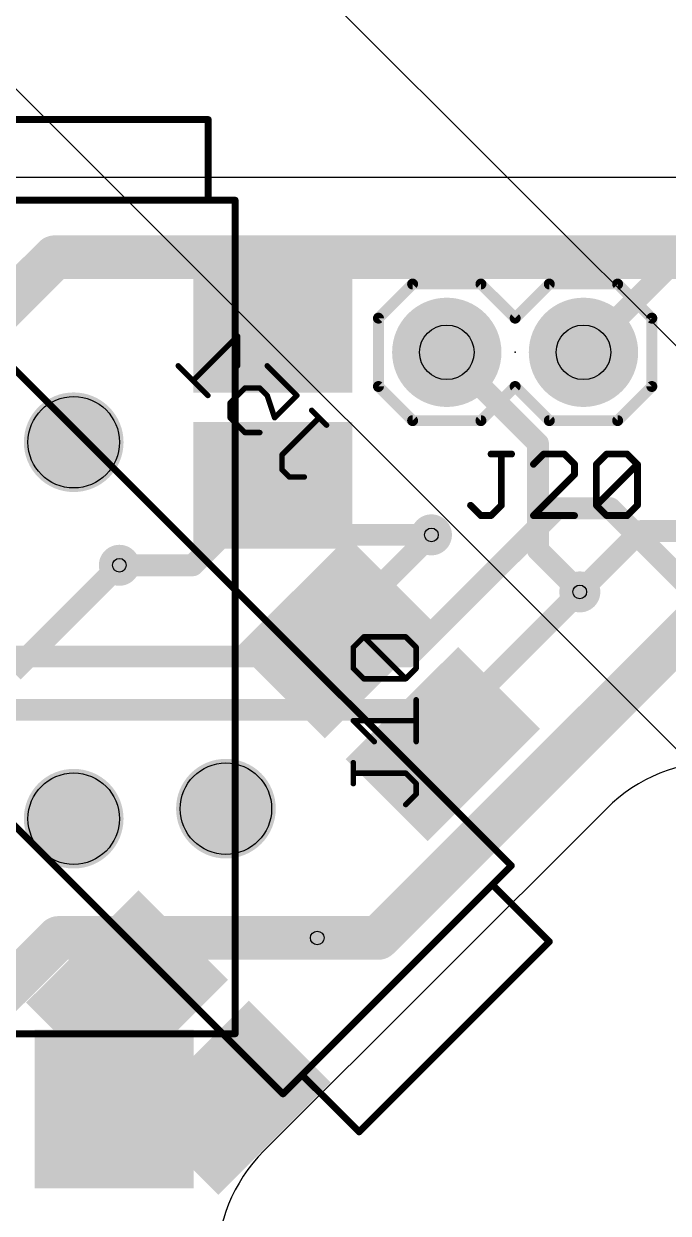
# Model space of a CAD drawing. Extents: x -76 to 580, y -41 to 95.
# Drawn here: x -2.34 to 9.63, y 15.11 to 37.22 of the extents above; entities that cross this region are included whole.
import ezdxf

# ---------------------------------------------------------------- set-up
doc = ezdxf.new("R2010")
doc.units = 0
for name, color, linetype in [('1', 22, 'CONTINUOUS'), ('16', 175, 'CONTINUOUS'), ('17', 82, 'CONTINUOUS'), ('18', 82, 'CONTINUOUS'), ('20', 7, 'CONTINUOUS'), ('23', 7, 'CONTINUOUS'), ('24', 7, 'CONTINUOUS'), ('25', 253, 'CONTINUOUS'), ('26', 253, 'CONTINUOUS'), ('29', 253, 'CONTINUOUS'), ('30', 253, 'CONTINUOUS'), ('31', 253, 'CONTINUOUS'), ('32', 253, 'CONTINUOUS'), ('44', 253, 'CONTINUOUS'), ('51', 53, 'CONTINUOUS'), ('52', 253, 'CONTINUOUS'), ('57', 253, 'CONTINUOUS')]:
    doc.layers.add(name, color=color, linetype=linetype)

# ---------------------------------------------------------------- blocks, each defined once
blk = doc.blocks.new('RECT')
blk.add_solid([(-0.5, -0.5), (0.5, -0.5), (-0.5, 0.5), (0.5, 0.5)])
blk = doc.blocks.new('ROUNDP')
at = {"const_width": 0.5}
blk.add_lwpolyline([(0, -0.25, 1), (0, 0.25, 1), (0, -0.25)], format="xyb", dxfattribs=at)
blk = doc.blocks.new('ROUNDV')
at = {"const_width": 0.5}
blk.add_lwpolyline([(0, -0.25, 1), (0, 0.25, 1), (0, -0.25)], format="xyb", dxfattribs=at)

msp = doc.modelspace()

# ---------------------------------------------------------------- linework, layer by layer
at = {"layer": '1'}
for points, const_width in [([(10.0381, 33.0926), (8.0582, 31.1127)], 0.4064), ([(0.7976, 27.1529), (2.2858, 28.6411)], 0.4064), ([(3.2083, 27.7186), (2.2858, 28.6411)], 0.4064), ([(7.566, 28.2136), (4.8083, 25.4558)], 0.4064), ([(8.556, 28.2136), (7.566, 28.2136)], 0.4064), ([(10.1823, 26.5872), (8.556, 28.2136)], 0.4064), ([(5.2326, 27.7186), (3.2083, 27.7186)], 0.4064), ([(-0.5657, 27.1529), (0.7976, 27.1529)], 0.4064), ([(5.7983, 24.4659), (7.9903, 26.6579)], 0.4064), ([(4.8083, 25.4558), (-3.2527, 25.4558)], 0.4064), ([(5.7983, 24.4659), (-2.5456, 24.4659)], 0.4064), ([(-1.6971, 20.2233), (-8.8388, 13.0815)], 0.8128), ([(3.1113, 20.2233), (-1.6971, 20.2233)], 0.8128)]:
    msp.add_lwpolyline(points, dxfattribs=dict(at, const_width=const_width))
for points, const_width in [([(7.9864, 31.1845, 1), (8.1301, 31.0409)], 0.2032), ([(2.3576, 28.713, 1), (2.2139, 28.5693)], 0.2032), ([(2.3576, 28.5693, 1), (2.2139, 28.713)], 0.2032), ([(7.566, 28.3152, 1), (7.566, 28.112)], 0.2032), ([(7.6379, 28.1417, 1), (7.4942, 28.2854)], 0.2032), ([(8.6278, 28.2854, 1), (8.4841, 28.1417)], 0.2032), ([(8.556, 28.112, 1), (8.556, 28.3152)], 0.2032), ([(3.2083, 27.8202, 1), (3.2083, 27.617)], 0.2032), ([(3.1365, 27.6467, 1), (3.2802, 27.7904)], 0.2032), ([(5.2326, 27.617, 1), (5.2326, 27.8202)], 0.2032), ([(-0.5657, 27.2545, 1), (-0.5657, 27.0513)], 0.2032), ([(0.7257, 27.2247, 1), (0.8694, 27.0811)], 0.2032), ([(0.7976, 27.0513, 1), (0.7976, 27.2545)], 0.2032), ([(8.0621, 26.5861, 1), (7.9185, 26.7298)], 0.2032), ([(4.8083, 25.3542, 1), (4.8083, 25.5574)], 0.2032), ([(4.7365, 25.5277, 1), (4.8802, 25.384)], 0.2032), ([(5.7264, 24.5377, 1), (5.8701, 24.3941)], 0.2032), ([(5.7983, 24.3643, 1), (5.7983, 24.5675)], 0.2032), ([(-1.6971, 20.4265, 1), (-1.6971, 20.0201)], 0.4064), ([(-1.5534, 20.0796, 1), (-1.8407, 20.3669)], 0.4064), ([(3.1113, 20.0201, 1), (3.1113, 20.4265)], 0.4064)]:
    msp.add_lwpolyline(points, format="xyb", dxfattribs=dict(at, const_width=const_width))
at = {"layer": '16'}
for points, const_width in [([(-5.7276, 28.9207), (-1.7678, 32.8805)], 0.8128), ([(-1.7678, 32.8805), (12.0915, 32.8805)], 0.8128), ([(7.2125, 29.4184), (5.5182, 31.1127)], 0.4064), ([(7.2125, 27.4357), (7.2125, 29.4184)], 0.4064), ([(3.4648, 25.9508), (5.2326, 27.7186)], 0.4064), ([(9.1217, 27.7893), (7.9903, 26.6579)], 0.4064), ([(12.3744, 27.7893), (9.1217, 27.7893)], 0.4064), ([(7.9903, 26.6579), (7.2125, 27.4357)], 0.4064), ([(-2.5456, 25.173), (-0.5657, 27.1529)], 0.4064), ([(10.5359, 26.5165), (4.2426, 20.2233)], 0.8128), ([(3.4648, 25.8094), (3.4648, 25.9508)], 0.4064), ([(4.2426, 20.2233), (3.1113, 20.2233)], 0.8128)]:
    msp.add_lwpolyline(points, dxfattribs=dict(at, const_width=const_width))
for points, const_width in [([(-1.7678, 33.0837, 1), (-1.7678, 32.6773)], 0.4064), ([(-1.6241, 32.7368, 1), (-1.9114, 33.0241)], 0.4064), ([(5.5901, 31.1845, 1), (5.4464, 31.0409)], 0.2032), ([(7.3141, 29.4184, 1), (7.1109, 29.4184)], 0.2032), ([(7.1406, 29.3466, 1), (7.2843, 29.4903)], 0.2032), ([(5.3044, 27.6467, 1), (5.1607, 27.7904)], 0.2032), ([(9.1217, 27.8909, 1), (9.1217, 27.6877)], 0.2032), ([(9.1935, 27.7175, 1), (9.0498, 27.8611)], 0.2032), ([(7.2843, 27.5076, 1), (7.1406, 27.3639)], 0.2032), ([(7.1109, 27.4357, 1), (7.3141, 27.4357)], 0.2032), ([(-0.4938, 27.0811, 1), (-0.6375, 27.2247)], 0.2032), ([(7.9185, 26.7298, 1), (8.0621, 26.5861)], 0.2032), ([(7.9185, 26.5861, 1), (8.0621, 26.7298)], 0.2032), ([(3.5664, 25.9508, 1), (3.3632, 25.9508)], 0.2032), ([(3.393, 26.0227, 1), (3.5367, 25.879)], 0.2032), ([(3.3632, 25.8094, 1), (3.5664, 25.8094)], 0.2032), ([(3.1113, 20.4265, 1), (3.1113, 20.0201)], 0.4064), ([(4.099, 20.3669, 1), (4.3863, 20.0796)], 0.4064), ([(4.2426, 20.0201, 1), (4.2426, 20.4265)], 0.4064)]:
    msp.add_lwpolyline(points, format="xyb", dxfattribs=dict(at, const_width=const_width))
at = {"layer": '20'}
for p, q in [((508.6926, 34.3654), (-51.9016, 34.3654)), ((2.1213, 16.2635), (8.4853, 22.6274))]:
    msp.add_line(p, q, dxfattribs=at)
for centre in [(-1.4142, 29.4411), (1.4142, 22.6274), (-1.4142, 22.4411)]:
    msp.add_circle(centre, 0.85, dxfattribs=at)
for centre, start, end in [((10.6066, 20.5061), 45, 135), ((4.2426, 14.1421), 135, 225)]:
    msp.add_arc(centre, 3, start, end, dxfattribs=at)
at = {"layer": '23'}
for p in [(-1.4142, 33.9411), (6.7882, 31.1127)]:
    msp.add_point(p, dxfattribs=at)
at = {"layer": '24'}
msp.add_point((4.5962, 19.4454), dxfattribs=at)
at = {"layer": '25'}
for points, const_width in [([(6.3411, 29.2214), (6.7224, 29.2214)], 0.127), ([(6.5317, 28.2681), (6.5317, 29.2214)], 0.127), ([(7.3198, 29.2214), (7.1291, 29.0307)], 0.127), ([(7.7011, 29.2214), (7.3198, 29.2214)], 0.127), ([(7.8918, 29.0307), (7.7011, 29.2214)], 0.127), ([(8.2985, 29.0307), (8.4892, 29.2214)], 0.127), ([(8.4892, 29.2214), (8.8705, 29.2214)], 0.127), ([(8.8705, 29.2214), (9.0612, 29.0307)], 0.127), ([(7.8918, 28.84), (7.8918, 29.0307)], 0.127), ([(8.2985, 28.2681), (8.2985, 29.0307)], 0.127), ([(8.2985, 28.2681), (9.0612, 29.0307)], 0.127), ([(9.0612, 29.0307), (9.0612, 28.2681)], 0.127), ([(7.1291, 28.0774), (7.8918, 28.84)], 0.127), ([(5.9597, 28.2681), (6.1504, 28.0774)], 0.127), ([(6.3411, 28.0774), (6.5317, 28.2681)], 0.127), ([(8.4892, 28.0774), (8.2985, 28.2681)], 0.127), ([(9.0612, 28.2681), (8.8705, 28.0774)], 0.127), ([(6.1504, 28.0774), (6.3411, 28.0774)], 0.127), ([(7.8918, 28.0774), (7.1291, 28.0774)], 0.127), ([(8.8705, 28.0774), (8.4892, 28.0774)], 0.127), ([(3.7806, 25.6272), (3.9755, 25.8221)], 0.1016), ([(3.7806, 25.2374), (3.7806, 25.6272)], 0.1016), ([(3.9755, 25.8221), (4.7551, 25.8221)], 0.1016), ([(4.7551, 25.0425), (3.9755, 25.8221)], 0.1016), ([(4.7551, 25.8221), (4.95, 25.6272)], 0.1016), ([(4.95, 25.6272), (4.95, 25.2374)], 0.1016), ([(3.9755, 25.0425), (3.7806, 25.2374)], 0.1016), ([(4.95, 25.2374), (4.7551, 25.0425)], 0.1016), ([(4.7551, 25.0425), (3.9755, 25.0425)], 0.1016), ([(4.95, 23.8731), (4.95, 24.6527)], 0.1016), ([(4.1704, 23.8731), (3.7806, 24.2629)], 0.1016), ([(3.7806, 24.2629), (4.95, 24.2629)], 0.1016), ([(3.7806, 23.0935), (3.7806, 23.4833)], 0.1016), ([(4.7551, 23.2884), (3.7806, 23.2884)], 0.1016), ([(4.95, 23.0935), (4.7551, 23.2884)], 0.1016), ([(4.95, 22.8986), (4.95, 23.0935)], 0.1016), ([(4.7551, 22.7037), (4.95, 22.8986)], 0.1016)]:
    msp.add_lwpolyline(points, dxfattribs=dict(at, const_width=const_width))
for points, const_width in [([(6.3411, 29.2531, 1), (6.3411, 29.1896)], 0.0635), ([(6.5635, 29.2214, 1), (6.5, 29.2214)], 0.0635), ([(6.7224, 29.1896, 1), (6.7224, 29.2531)], 0.0635), ([(7.3198, 29.2531, 1), (7.3198, 29.1896)], 0.0635), ([(7.3422, 29.1989, 1), (7.2973, 29.2438)], 0.0635), ([(7.7236, 29.2438, 1), (7.6787, 29.1989)], 0.0635), ([(7.7011, 29.1896, 1), (7.7011, 29.2531)], 0.0635), ([(8.4892, 29.2531, 1), (8.4892, 29.1896)], 0.0635), ([(8.5116, 29.1989, 1), (8.4667, 29.2438)], 0.0635), ([(8.893, 29.2438, 1), (8.8481, 29.1989)], 0.0635), ([(8.8705, 29.1896, 1), (8.8705, 29.2531)], 0.0635), ([(7.1067, 29.0532, 1), (7.1516, 29.0083)], 0.0635), ([(7.9235, 29.0307, 1), (7.86, 29.0307)], 0.0635), ([(7.8693, 29.0083, 1), (7.9142, 29.0532)], 0.0635), ([(8.3303, 29.0307, 1), (8.2668, 29.0307)], 0.0635), ([(8.2761, 29.0532, 1), (8.321, 29.0083)], 0.0635), ([(9.0929, 29.0307, 1), (9.0294, 29.0307)], 0.0635), ([(9.0387, 29.0083, 1), (9.0836, 29.0532)], 0.0635), ([(9.0836, 29.0083, 1), (9.0387, 29.0532)], 0.0635), ([(7.86, 28.84, 1), (7.9235, 28.84)], 0.0635), ([(7.9142, 28.8176, 1), (7.8693, 28.8625)], 0.0635), ([(5.9822, 28.2905, 1), (5.9373, 28.2456)], 0.0635), ([(6.5542, 28.2456, 1), (6.5093, 28.2905)], 0.0635), ([(8.321, 28.2905, 1), (8.2761, 28.2456)], 0.0635), ([(8.2761, 28.2905, 1), (8.321, 28.2456)], 0.0635), ([(9.0836, 28.2456, 1), (9.0387, 28.2905)], 0.0635), ([(6.1504, 28.1091, 1), (6.1504, 28.0456)], 0.0635), ([(6.1279, 28.0549, 1), (6.1728, 28.0998)], 0.0635), ([(6.3186, 28.0998, 1), (6.3635, 28.0549)], 0.0635), ([(6.3411, 28.0456, 1), (6.3411, 28.1091)], 0.0635), ([(6.5, 28.2681, 1), (6.5635, 28.2681)], 0.0635), ([(7.1291, 28.1091, 1), (7.1291, 28.0456)], 0.0635), ([(7.1067, 28.0998, 1), (7.1516, 28.0549)], 0.0635), ([(7.8918, 28.0456, 1), (7.8918, 28.1091)], 0.0635), ([(8.2668, 28.2681, 1), (8.3303, 28.2681)], 0.0635), ([(8.4892, 28.1091, 1), (8.4892, 28.0456)], 0.0635), ([(8.4667, 28.0549, 1), (8.5116, 28.0998)], 0.0635), ([(8.8481, 28.0998, 1), (8.893, 28.0549)], 0.0635), ([(8.8705, 28.0456, 1), (8.8705, 28.1091)], 0.0635), ([(9.0294, 28.2681, 1), (9.0929, 28.2681)], 0.0635), ([(3.806, 25.6272, 1), (3.7552, 25.6272)], 0.0508), ([(3.7626, 25.6452, 1), (3.7986, 25.6093)], 0.0508), ([(3.9935, 25.8401, 1), (3.9575, 25.8042)], 0.0508), ([(3.9755, 25.8475, 1), (3.9755, 25.7967)], 0.0508), ([(3.9935, 25.8042, 1), (3.9575, 25.8401)], 0.0508), ([(4.7731, 25.8401, 1), (4.7371, 25.8042)], 0.0508), ([(4.7551, 25.7967, 1), (4.7551, 25.8475)], 0.0508), ([(4.9754, 25.6272, 1), (4.9246, 25.6272)], 0.0508), ([(4.932, 25.6093, 1), (4.9679, 25.6452)], 0.0508), ([(3.7986, 25.2554, 1), (3.7626, 25.2195)], 0.0508), ([(3.7552, 25.2374, 1), (3.806, 25.2374)], 0.0508), ([(4.9246, 25.2374, 1), (4.9754, 25.2374)], 0.0508), ([(4.9679, 25.2195, 1), (4.932, 25.2554)], 0.0508), ([(3.9755, 25.0679, 1), (3.9755, 25.0171)], 0.0508), ([(3.9575, 25.0246, 1), (3.9935, 25.0605)], 0.0508), ([(4.7371, 25.0605, 1), (4.7731, 25.0246)], 0.0508), ([(4.7371, 25.0246, 1), (4.7731, 25.0605)], 0.0508), ([(4.7551, 25.0171, 1), (4.7551, 25.0679)], 0.0508), ([(4.9754, 24.6527, 1), (4.9246, 24.6527)], 0.0508), ([(3.7986, 24.2809, 1), (3.7626, 24.245)], 0.0508), ([(3.7806, 24.2883, 1), (3.7806, 24.2375)], 0.0508), ([(4.95, 24.2375, 1), (4.95, 24.2883)], 0.0508), ([(4.1524, 23.8552, 1), (4.1884, 23.8911)], 0.0508), ([(4.9246, 23.8731, 1), (4.9754, 23.8731)], 0.0508), ([(3.806, 23.4833, 1), (3.7552, 23.4833)], 0.0508), ([(3.7806, 23.3138, 1), (3.7806, 23.263)], 0.0508), ([(4.7731, 23.3064, 1), (4.7371, 23.2705)], 0.0508), ([(4.7551, 23.263, 1), (4.7551, 23.3138)], 0.0508), ([(3.7552, 23.0935, 1), (3.806, 23.0935)], 0.0508), ([(4.9754, 23.0935, 1), (4.9246, 23.0935)], 0.0508), ([(4.932, 23.0756, 1), (4.9679, 23.1115)], 0.0508), ([(4.9246, 22.8986, 1), (4.9754, 22.8986)], 0.0508), ([(4.9679, 22.8807, 1), (4.932, 22.9166)], 0.0508), ([(4.7371, 22.7217, 1), (4.7731, 22.6858)], 0.0508)]:
    msp.add_lwpolyline(points, format="xyb", dxfattribs=dict(at, const_width=const_width))
at = {"layer": '26', "const_width": 0.1016}
for points in [[(1.6305, 31.4129), (0.8036, 30.586)], [(1.6305, 30.8617), (1.6305, 31.4129)], [(1.0792, 30.3104), (0.5279, 30.8617)], [(2.1817, 30.8617), (2.733, 30.3104)], [(1.7683, 30.4482), (1.4926, 30.1726)], [(2.0439, 30.4482), (1.7683, 30.4482)], [(2.1817, 30.3104), (2.0439, 30.4482)], [(2.3195, 29.897), (2.1817, 30.3104)], [(2.733, 30.3104), (2.3195, 29.897)], [(1.4926, 30.1726), (1.4926, 29.897)], [(3.2842, 29.7591), (3.0086, 30.0348)], [(1.4926, 29.897), (1.7683, 29.6213)], [(2.4573, 29.2079), (3.1464, 29.897)], [(1.7683, 29.6213), (2.0439, 29.6213)], [(2.4573, 28.9323), (2.4573, 29.2079)], [(2.5952, 28.7944), (2.4573, 28.9323)], [(2.8708, 28.7944), (2.5952, 28.7944)]]:
    msp.add_lwpolyline(points, dxfattribs=at)
at = {"layer": '26', "const_width": 0.0508}
for points in [[(1.6559, 31.4129, 1), (1.6051, 31.4129)], [(1.6484, 31.395, 1), (1.6125, 31.4309)], [(0.5459, 30.8796, 1), (0.51, 30.8437)], [(1.6051, 30.8617, 1), (1.6559, 30.8617)], [(2.1997, 30.8796, 1), (2.1638, 30.8437)], [(0.7856, 30.604, 1), (0.8215, 30.5681)], [(1.0612, 30.2924, 1), (1.0972, 30.3284)], [(1.7683, 30.4736, 1), (1.7683, 30.4228)], [(1.7862, 30.4303, 1), (1.7503, 30.4662)], [(2.0619, 30.4662, 1), (2.0259, 30.4303)], [(2.0439, 30.4228, 1), (2.0439, 30.4736)], [(2.2058, 30.3184, 1), (2.1576, 30.3024)], [(2.1638, 30.2924, 1), (2.1997, 30.3284)], [(2.7509, 30.2924, 1), (2.715, 30.3284)], [(2.715, 30.2924, 1), (2.7509, 30.3284)], [(1.518, 30.1726, 1), (1.4672, 30.1726)], [(1.4747, 30.1905, 1), (1.5106, 30.1546)], [(3.0266, 30.0527, 1), (2.9906, 30.0168)], [(1.4672, 29.897, 1), (1.518, 29.897)], [(1.5106, 29.9149, 1), (1.4747, 29.879)], [(2.3016, 29.9149, 1), (2.3375, 29.879)], [(2.2954, 29.8889, 1), (2.3436, 29.905)], [(3.1644, 29.879, 1), (3.1285, 29.9149)], [(1.7683, 29.6467, 1), (1.7683, 29.5959)], [(1.7503, 29.6034, 1), (1.7862, 29.6393)], [(2.0439, 29.5959, 1), (2.0439, 29.6467)], [(3.2663, 29.7412, 1), (3.3022, 29.7771)], [(2.4827, 29.2079, 1), (2.4319, 29.2079)], [(2.4394, 29.2258, 1), (2.4753, 29.1899)], [(2.4753, 28.9502, 1), (2.4394, 28.9143)], [(2.4319, 28.9323, 1), (2.4827, 28.9323)], [(2.5952, 28.8198, 1), (2.5952, 28.769)], [(2.5772, 28.7765, 1), (2.6131, 28.8124)], [(2.8708, 28.769, 1), (2.8708, 28.8198)]]:
    msp.add_lwpolyline(points, format="xyb", dxfattribs=at)
at = {"layer": '29', "const_width": 0.9262}
for points in [[(-1.4142, 28.978, 1), (-1.4142, 29.9042, 1), (-1.4142, 28.978)], [(1.4142, 22.1643, 1), (1.4142, 23.0905, 1), (1.4142, 22.1643)], [(-1.4142, 21.978, 1), (-1.4142, 22.9042, 1), (-1.4142, 21.978)]]:
    msp.add_lwpolyline(points, format="xyb", dxfattribs=at)
at = {"layer": '30', "const_width": 0.9262}
for points in [[(-1.4142, 28.978, 1), (-1.4142, 29.9042, 1), (-1.4142, 28.978)], [(1.4142, 22.1643, 1), (1.4142, 23.0905, 1), (1.4142, 22.1643)], [(-1.4142, 21.978, 1), (-1.4142, 22.9042, 1), (-1.4142, 21.978)]]:
    msp.add_lwpolyline(points, format="xyb", dxfattribs=at)
at = {"layer": '44'}
for centre, radius in [((5.5182, 31.1127), 0.508), ((8.0582, 31.1127), 0.508), ((5.2326, 27.7186), 0.127), ((-0.5657, 27.1529), 0.127), ((7.9903, 26.6579), 0.127), ((3.1113, 20.2233), 0.127)]:
    msp.add_circle(centre, radius, dxfattribs=at)
at = {"layer": '51'}
for points, const_width in [([(1.0858, 35.4411), (-3.9142, 35.4411)], 0.127), ([(1.0858, 35.4411), (1.0858, 33.9411)], 0.127), ([(1.0858, 33.9411), (-3.9142, 33.9411)], 0.127), ([(1.5858, 33.9411), (1.0858, 33.9411)], 0.127), ([(1.5858, 33.9411), (1.5858, 18.4411)], 0.127), ([(4.2482, 31.7477), (4.8832, 32.3827)], 0.2032), ([(4.8832, 32.3827), (6.1532, 32.3827)], 0.2032), ([(6.1532, 32.3827), (6.7882, 31.7477)], 0.2032), ([(6.7882, 31.7477), (7.4232, 32.3827)], 0.2032), ([(7.4232, 32.3827), (8.6932, 32.3827)], 0.2032), ([(9.3282, 31.7477), (8.6932, 32.3827)], 0.2032), ([(4.2482, 30.4777), (4.2482, 31.7477)], 0.2032), ([(9.3282, 30.4777), (9.3282, 31.7477)], 0.2032), ([(4.8832, 29.8427), (4.2482, 30.4777)], 0.2032), ([(6.7882, 30.4777), (6.1532, 29.8427)], 0.2032), ([(7.4232, 29.8427), (6.7882, 30.4777)], 0.2032), ([(8.6932, 29.8427), (9.3282, 30.4777)], 0.2032), ([(6.1532, 29.8427), (4.8832, 29.8427)], 0.2032), ([(8.6932, 29.8427), (7.4232, 29.8427)], 0.2032), ([(1.5858, 18.4411), (-4.4142, 18.4411)], 0.127)]:
    msp.add_lwpolyline(points, dxfattribs=dict(at, const_width=const_width))
for points, const_width in [([(1.1175, 35.4411, 1), (1.054, 35.4411)], 0.0635), ([(1.0858, 35.4094, 1), (1.0858, 35.4729)], 0.0635), ([(1.0858, 33.9729, 1), (1.0858, 33.9094)], 0.0635), ([(1.054, 33.9411, 1), (1.1175, 33.9411)], 0.0635), ([(1.0858, 33.9094, 1), (1.0858, 33.9729)], 0.0635), ([(1.6175, 33.9411, 1), (1.554, 33.9411)], 0.0635), ([(1.5858, 33.9094, 1), (1.5858, 33.9729)], 0.0635), ([(4.8832, 32.4335, 1), (4.8832, 32.3319)], 0.1016), ([(4.9191, 32.3468, 1), (4.8473, 32.4186)], 0.1016), ([(6.1891, 32.4186, 1), (6.1173, 32.3468)], 0.1016), ([(6.1532, 32.3319, 1), (6.1532, 32.4335)], 0.1016), ([(7.4232, 32.4335, 1), (7.4232, 32.3319)], 0.1016), ([(7.4591, 32.3468, 1), (7.3873, 32.4186)], 0.1016), ([(8.7291, 32.4186, 1), (8.6573, 32.3468)], 0.1016), ([(8.6932, 32.3319, 1), (8.6932, 32.4335)], 0.1016), ([(4.299, 31.7477, 1), (4.1974, 31.7477)], 0.1016), ([(9.379, 31.7477, 1), (9.2774, 31.7477)], 0.1016), ([(4.2123, 31.7836, 1), (4.2841, 31.7118)], 0.1016), ([(6.7523, 31.7836, 1), (6.8241, 31.7118)], 0.1016), ([(6.7523, 31.7118, 1), (6.8241, 31.7836)], 0.1016), ([(9.2923, 31.7118, 1), (9.3641, 31.7836)], 0.1016), ([(4.2841, 30.5136, 1), (4.2123, 30.4418)], 0.1016), ([(4.1974, 30.4777, 1), (4.299, 30.4777)], 0.1016), ([(6.8241, 30.5136, 1), (6.7523, 30.4418)], 0.1016), ([(6.8241, 30.4418, 1), (6.7523, 30.5136)], 0.1016), ([(9.2774, 30.4777, 1), (9.379, 30.4777)], 0.1016), ([(9.3641, 30.4418, 1), (9.2923, 30.5136)], 0.1016), ([(4.8832, 29.8935, 1), (4.8832, 29.7919)], 0.1016), ([(4.8473, 29.8068, 1), (4.9191, 29.8786)], 0.1016), ([(6.1173, 29.8786, 1), (6.1891, 29.8068)], 0.1016), ([(6.1532, 29.7919, 1), (6.1532, 29.8935)], 0.1016), ([(7.4232, 29.8935, 1), (7.4232, 29.7919)], 0.1016), ([(7.3873, 29.8068, 1), (7.4591, 29.8786)], 0.1016), ([(8.6573, 29.8786, 1), (8.7291, 29.8068)], 0.1016), ([(8.6932, 29.7919, 1), (8.6932, 29.8935)], 0.1016), ([(1.554, 18.4411, 1), (1.6175, 18.4411)], 0.0635), ([(1.5858, 18.4094, 1), (1.5858, 18.4729)], 0.0635)]:
    msp.add_lwpolyline(points, format="xyb", dxfattribs=dict(at, const_width=const_width))
at = {"layer": '52', "const_width": 0.127}
for points in [[(6.7175, 21.5668), (-4.2426, 32.5269)], [(-8.4853, 28.2843), (2.4749, 17.3241)], [(6.7175, 21.5668), (6.364, 21.2132)], [(6.364, 21.2132), (2.8284, 17.6777)], [(7.4246, 20.1525), (6.364, 21.2132)], [(7.4246, 20.1525), (3.8891, 16.617)], [(2.8284, 17.6777), (2.4749, 17.3241)], [(3.8891, 16.617), (2.8284, 17.6777)]]:
    msp.add_lwpolyline(points, dxfattribs=at)
at = {"layer": '52', "const_width": 0.0635}
for points in [[(6.6951, 21.5443, 1), (6.74, 21.5892)], [(6.74, 21.5443, 1), (6.6951, 21.5892)], [(6.3864, 21.2357, 1), (6.3415, 21.1907)], [(6.3415, 21.2357, 1), (6.3864, 21.1907)], [(6.3864, 21.1907, 1), (6.3415, 21.2357)], [(7.4022, 20.1301, 1), (7.4471, 20.175)], [(7.4471, 20.1301, 1), (7.4022, 20.175)], [(2.8509, 17.7001, 1), (2.806, 17.6552)], [(2.806, 17.7001, 1), (2.8509, 17.6552)], [(2.8509, 17.6552, 1), (2.806, 17.7001)], [(2.4524, 17.3466, 1), (2.4973, 17.3017)], [(2.4524, 17.3017, 1), (2.4973, 17.3466)], [(3.8666, 16.6395, 1), (3.9115, 16.5946)], [(3.8666, 16.5946, 1), (3.9115, 16.6395)]]:
    msp.add_lwpolyline(points, format="xyb", dxfattribs=at)
at = {"layer": '57'}
for p, q in [((-7.3009, 48.3131), (60.0864, -19.0742)), ((24.5189, 8.9979), (-12.9401, 46.4569))]:
    msp.add_line(p, q, dxfattribs=at)

# ---------------------------------------------------------------- block references
at = {"layer": '1', "xscale": 2.8, "yscale": 2}
msp.add_blockref('RECT', (2.2858, 31.4411), dxfattribs=at)
at = {"layer": '1', "yscale": 2.8, "rotation": 90}
for p, xscale in [((2.2858, 28.6411), 2.2), ((-0.6642, 17.0411), 2.8)]:
    msp.add_blockref('RECT', p, dxfattribs=dict(at, xscale=xscale))
at = {"layer": '16'}
for p, xscale, yscale, rotation in [((3.4648, 25.8094), 2.2, 2.8, 315), ((5.4447, 23.8295), 2.8, 2, 45), ((-0.4243, 19.2333), 2.2, 2.8, 315), ((1.5556, 17.2534), 2.8, 2, 45)]:
    msp.add_blockref('RECT', p, dxfattribs=dict(at, xscale=xscale, yscale=yscale, rotation=rotation))
at = {"layer": '17', "xscale": 1.8796, "yscale": 1.8796, "rotation": 270}
for p in [(5.5182, 31.1127), (5.5182, 31.1127), (8.0582, 31.1127), (8.0582, 31.1127)]:
    msp.add_blockref('ROUNDP', p, dxfattribs=at)
at = {"layer": '18', "xscale": 0.6096, "yscale": 0.6096}
for p in [(5.2326, 27.7186), (5.2326, 27.7186), (-0.5657, 27.1529), (-0.5657, 27.1529), (7.9903, 26.6579), (7.9903, 26.6579), (3.1113, 20.2233), (3.1113, 20.2233)]:
    msp.add_blockref('ROUNDV', p, dxfattribs=at)
at = {"layer": '29'}
for name, p, xscale, yscale in [('RECT', (2.2858, 31.4411), 2.9524, 2.1524), ('ROUNDV', (5.2326, 27.7186), 0.762, 0.762), ('ROUNDV', (-0.5657, 27.1529), 0.762, 0.762), ('ROUNDV', (7.9903, 26.6579), 0.762, 0.762), ('ROUNDV', (3.1113, 20.2233), 0.762, 0.762)]:
    msp.add_blockref(name, p, dxfattribs=dict(at, xscale=xscale, yscale=yscale))
for name, p, xscale, yscale, rotation in [('ROUNDP', (5.5182, 31.1127), 2.032, 2.032, 270), ('ROUNDP', (8.0582, 31.1127), 2.032, 2.032, 270), ('RECT', (2.2858, 28.6411), 2.3524, 2.9524, 90), ('RECT', (-0.6642, 17.0411), 2.9524, 2.9524, 90)]:
    msp.add_blockref(name, p, dxfattribs=dict(at, xscale=xscale, yscale=yscale, rotation=rotation))
at = {"layer": '30'}
for name, p, xscale, yscale, rotation in [('ROUNDP', (5.5182, 31.1127), 2.032, 2.032, 270), ('ROUNDP', (8.0582, 31.1127), 2.032, 2.032, 270), ('RECT', (3.4648, 25.8094), 2.3524, 2.9524, 315), ('RECT', (5.4447, 23.8295), 2.9524, 2.1524, 45), ('RECT', (-0.4243, 19.2333), 2.3524, 2.9524, 315), ('RECT', (1.5556, 17.2534), 2.9524, 2.1524, 45)]:
    msp.add_blockref(name, p, dxfattribs=dict(at, xscale=xscale, yscale=yscale, rotation=rotation))
at = {"layer": '30', "xscale": 0.762, "yscale": 0.762}
for p in [(5.2326, 27.7186), (-0.5657, 27.1529), (7.9903, 26.6579), (3.1113, 20.2233)]:
    msp.add_blockref('ROUNDV', p, dxfattribs=at)
at = {"layer": '31', "xscale": 2.8, "yscale": 2}
msp.add_blockref('RECT', (2.2858, 31.4411), dxfattribs=at)
at = {"layer": '31', "yscale": 2.8, "rotation": 90}
for p, xscale in [((2.2858, 28.6411), 2.2), ((-0.6642, 17.0411), 2.8)]:
    msp.add_blockref('RECT', p, dxfattribs=dict(at, xscale=xscale))
at = {"layer": '32'}
for p, xscale, yscale, rotation in [((3.4648, 25.8094), 2.2, 2.8, 315), ((5.4447, 23.8295), 2.8, 2, 45), ((-0.4243, 19.2333), 2.2, 2.8, 315), ((1.5556, 17.2534), 2.8, 2, 45)]:
    msp.add_blockref('RECT', p, dxfattribs=dict(at, xscale=xscale, yscale=yscale, rotation=rotation))
at = {"layer": '51'}
for p, xscale, yscale, rotation in [((2.3358, 31.4411), 0.8, 1.5, 270), ((5.5182, 31.1127), 0.508, 0.508, 180), ((8.0582, 31.1127), 0.508, 0.508, 180), ((-0.6642, 17.4411), 2, 1.5, 270)]:
    msp.add_blockref('RECT', p, dxfattribs=dict(at, xscale=xscale, yscale=yscale, rotation=rotation))
at = {"layer": '51', "yscale": 1.5, "rotation": 270}
msp.add_blockref('RECT', (2.3358, 28.6411), dxfattribs=at)
at = {"layer": '52', "yscale": 1.5, "rotation": 135}
for p in [(3.5002, 25.8448), (-0.4596, 19.1979)]:
    msp.add_blockref('RECT', p, dxfattribs=at)
at = {"layer": '52', "xscale": 0.8, "yscale": 1.5, "rotation": 135}
for p in [(5.4801, 23.8649), (1.5203, 17.218)]:
    msp.add_blockref('RECT', p, dxfattribs=at)

doc.saveas('drawing.dxf')
